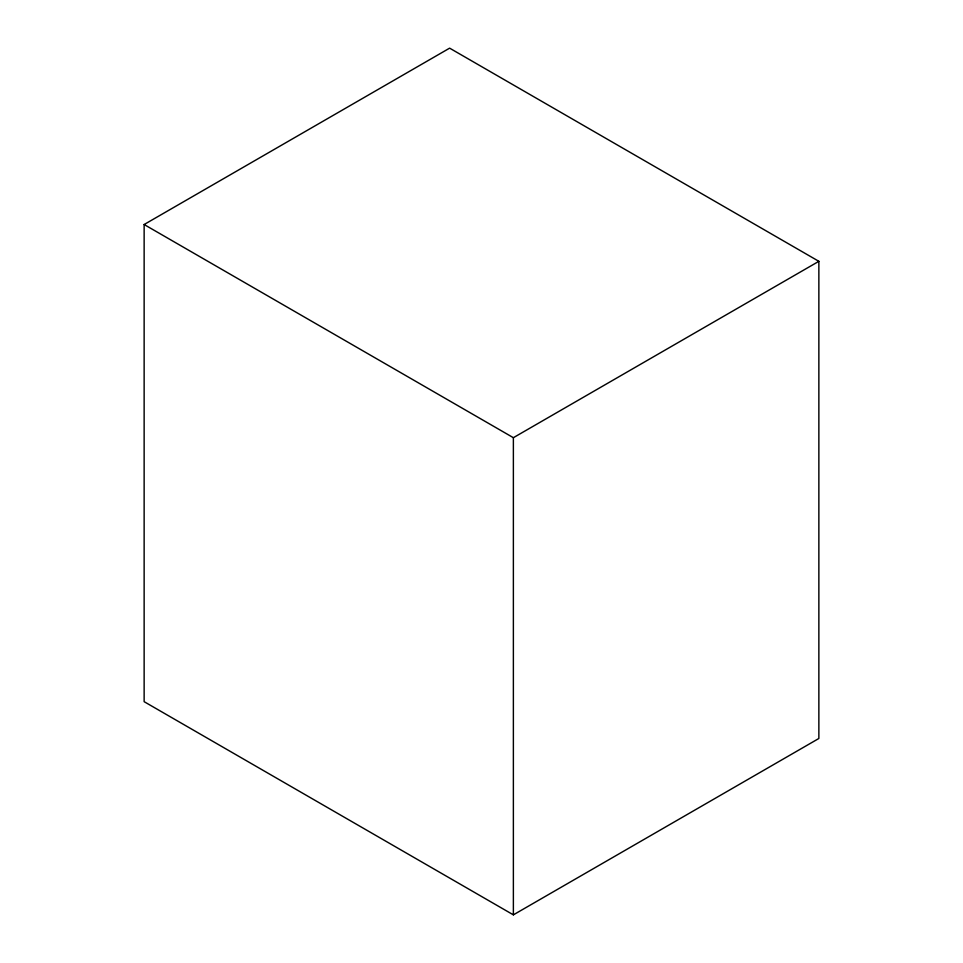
<?xml version="1.0" encoding="UTF-8"?>
<svg xmlns="http://www.w3.org/2000/svg" width="963" height="963" viewBox="0 0 963 963"><rect width="100%" height="100%" fill="white"/><g stroke="black" fill="none" stroke-linecap="round" stroke-linejoin="round"><path stroke-width="1.44" d="M144.137 224.523L449.625 48.15L818.863 261.322L818.863 738.477L513.375 914.85L144.137 701.678L144.137 224.523L513.375 437.696L818.863 261.322M513.375 437.696L513.375 914.85"/></g></svg>
